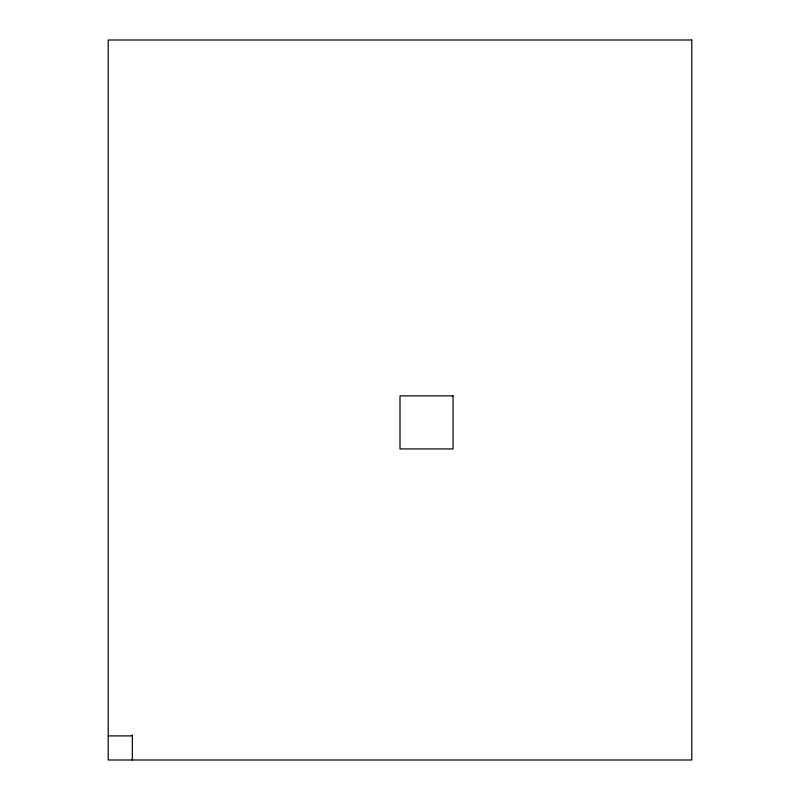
<?xml version="1.0" encoding="UTF-8"?>
<svg xmlns="http://www.w3.org/2000/svg" width="800" height="800" viewBox="0 0 800 800"><rect width="100%" height="100%" fill="white"/><g stroke="black" fill="none" stroke-linecap="round" stroke-linejoin="round"><path stroke-width="1.2" d="M108.21 735.89L132.33 735.89M132.33 735.04L132.33 760M691.79 40L108.21 40L108.21 760L691.79 760L691.79 40M453.05 395.87L400 395.87L400 448.92L453.05 448.92L453.05 395.87"/></g></svg>
